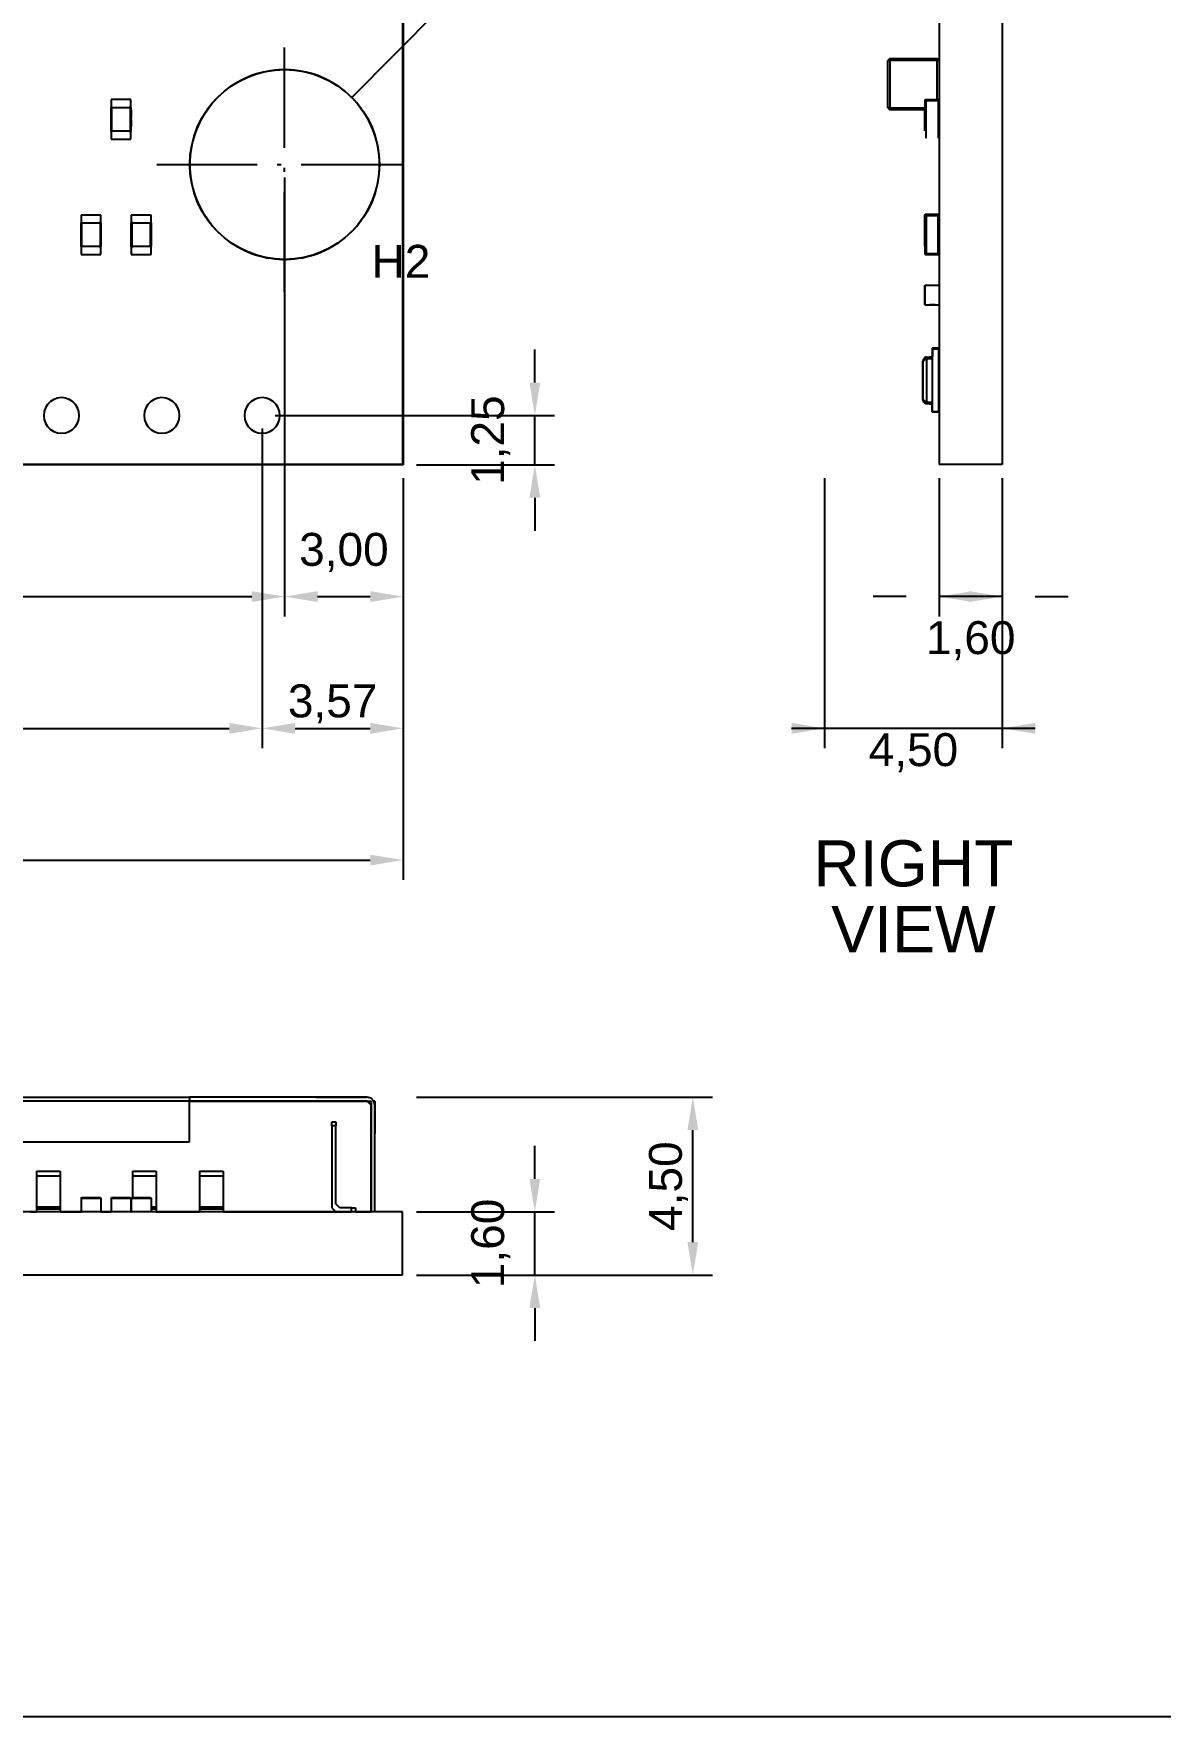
# Model space of a CAD drawing. Header units: millimetres. Extents: x 3 to 137, y 3 to 96.
# Drawn here: x 41.31 to 69.83, y 3.33 to 45.91 of the extents above; entities that cross this region are included whole.
import ezdxf
from ezdxf.enums import TextEntityAlignment as Align

# ---------------------------------------------------------------- set-up
doc = ezdxf.new("R2010")
doc.units = ezdxf.units.MM
doc.linetypes.add('DASHDOT', pattern=[3.556, 2.54, -0.508, 0, -0.508])
for name, color, linetype in [('CENTER', 3, 'DASHDOT'), ('DIM', 4, 'CONTINUOUS'), ('HOLES', 1, 'CONTINUOUS'), ('OUTLINE', 7, 'CONTINUOUS'), ('PARTS', 8, 'CONTINUOUS'), ('SHEET', 7, 'CONTINUOUS'), ('TEXT', 7, 'CONTINUOUS')]:
    doc.layers.add(name, color=color, linetype=linetype)
doc.styles.add('CJK', font='arial.ttf')
doc.dimstyles.new('PCB2', dxfattribs={"dimtxt": 0.833333, "dimasz": 0.833333, "dimexe": 0.5, "dimexo": 0.333333, "dimgap": 0.2, "dimtad": 1, "dimzin": 0, "dimtxsty": 'CJK', "dimcen": 2.5, "dimclrd": 4, "dimclre": 4, "dimclrt": 4, "dimazin": 3, "dimtfac": 1, "dimtmove": 0, "dimatfit": 3})

msp = doc.modelspace()

# ---------------------------------------------------------------- linework, layer by layer
at = {"layer": 'CENTER'}
for points in [[(47.667, 39.367), (47.667, 45.833)], [(44.433, 42.6), (50.9, 42.6)]]:
    msp.add_lwpolyline(points, dxfattribs=at)
at = {"layer": 'DIM'}
msp.add_lwpolyline([(49.364, 44.297), (52.667, 47.63)], dxfattribs=at)
at = {"layer": 'HOLES'}
msp.add_circle((47.667, 42.6), 2.4, dxfattribs=at)
at = {"layer": 'OUTLINE'}
for points in [[(50.667, 75), (50.667, 35)], [(50.667, 35), (20.667, 35)]]:
    msp.add_lwpolyline(points, dxfattribs=at)
at = {"layer": 'PARTS'}
for points in [[(50.654, 74.987), (50.654, 35.013)], [(64.234, 74.987), (64.234, 35.013)], [(65.834, 74.987), (65.834, 35.013)], [(62.984, 45.282), (62.934, 45.232)], [(62.984, 45.282), (62.934, 45.232)], [(62.934, 44.032), (62.934, 45.232)], [(62.984, 45.232), (62.934, 45.232)], [(62.984, 45.282), (64.184, 45.282)], [(62.984, 45.232), (62.984, 45.282)], [(62.984, 45.232), (62.984, 44.032)], [(64.184, 45.232), (62.984, 45.232)], [(64.234, 45.232), (64.184, 45.282)], [(64.234, 45.232), (64.184, 45.282)], [(64.184, 45.282), (64.184, 45.232)], [(64.184, 44.243), (64.184, 45.232)], [(64.234, 45.232), (64.184, 45.232)], [(50.067, 42.6), (50.065, 42.7), (50.058, 42.801), (50.048, 42.901), (50.033, 43), (50.014, 43.099), (49.991, 43.197), (49.964, 43.294), (49.933, 43.389), (49.898, 43.483), (49.859, 43.576), (49.816, 43.667), (49.77, 43.756), (49.72, 43.843), (49.666, 43.928), (49.608, 44.011), (49.548, 44.091), (49.483, 44.168), (49.416, 44.243), (49.346, 44.315), (49.273, 44.383), (49.197, 44.449), (49.118, 44.512), (49.036, 44.571), (48.953, 44.626), (48.867, 44.678), (48.779, 44.727), (48.689, 44.771), (48.597, 44.812), (48.503, 44.849), (48.408, 44.882), (48.312, 44.911), (48.215, 44.936), (48.116, 44.957), (48.017, 44.974), (47.918, 44.987), (47.817, 44.995), (47.717, 44.999), (47.616, 44.999), (47.516, 44.995), (47.416, 44.987), (47.316, 44.974), (47.217, 44.957), (47.119, 44.936), (47.021, 44.911), (46.925, 44.882), (46.83, 44.849), (46.737, 44.812), (46.645, 44.771), (46.555, 44.727), (46.467, 44.678), (46.381, 44.626), (46.297, 44.571), (46.216, 44.512), (46.137, 44.449), (46.061, 44.383), (45.988, 44.315), (45.917, 44.243), (45.85, 44.168), (45.786, 44.091), (45.725, 44.011), (45.668, 43.928), (45.614, 43.843), (45.564, 43.756), (45.517, 43.667), (45.474, 43.576), (45.435, 43.483), (45.4, 43.389), (45.369, 43.294), (45.342, 43.197), (45.319, 43.099), (45.3, 43), (45.286, 42.901), (45.275, 42.801), (45.269, 42.7), (45.267, 42.6)], [(43.777, 44.243), (43.277, 44.243)], [(43.277, 44.243), (43.277, 44.043)], [(43.277, 44.043), (43.327, 44.043)], [(43.277, 43.443), (43.277, 44.043)], [(43.287, 44.033), (43.277, 44.043)], [(43.767, 44.033), (43.287, 44.033)], [(43.287, 44.033), (43.287, 43.453)], [(43.327, 44.033), (43.327, 44.043)], [(43.727, 44.043), (43.727, 44.033)], [(43.777, 44.043), (43.727, 44.043)], [(43.767, 44.033), (43.777, 44.043)], [(43.767, 43.453), (43.767, 44.033)], [(43.777, 44.043), (43.777, 44.243)], [(43.777, 44.043), (43.777, 43.443)], [(43.778, 43.983), (43.777, 43.983)], [(43.778, 43.968), (43.777, 43.968)], [(43.778, 43.962), (43.777, 43.962)], [(43.778, 43.946), (43.777, 43.946)], [(43.778, 43.944), (43.777, 43.944)], [(43.778, 43.944), (43.777, 43.944)], [(43.778, 43.938), (43.777, 43.938)], [(43.778, 43.932), (43.777, 43.932)], [(43.778, 43.917), (43.777, 43.917)], [(43.778, 43.911), (43.777, 43.911)], [(43.778, 43.896), (43.777, 43.896)], [(43.778, 43.893), (43.777, 43.893)], [(43.778, 43.893), (43.777, 43.893)], [(43.778, 43.887), (43.777, 43.887)], [(43.778, 43.872), (43.777, 43.872)], [(43.778, 43.86), (43.777, 43.86)], [(43.778, 43.861), (43.777, 43.861)], [(43.778, 43.983), (43.778, 43.968)], [(43.778, 43.968), (43.778, 43.962)], [(43.778, 43.962), (43.778, 43.946)], [(43.778, 43.944), (43.778, 43.944)], [(43.778, 43.944), (43.778, 43.938)], [(43.778, 43.938), (43.778, 43.932)], [(43.778, 43.932), (43.778, 43.917)], [(43.778, 43.917), (43.778, 43.911)], [(43.778, 43.911), (43.778, 43.896)], [(43.778, 43.896), (43.778, 43.893)], [(43.778, 43.893), (43.778, 43.893)], [(43.778, 43.893), (43.778, 43.887)], [(43.778, 43.887), (43.778, 43.872)], [(43.778, 43.872), (43.778, 43.861)], [(43.778, 43.861), (43.778, 43.86)], [(43.778, 43.86), (43.778, 43.854)], [(62.934, 44.032), (62.984, 43.982)], [(62.934, 44.032), (62.984, 43.982)], [(62.984, 44.032), (62.934, 44.032)], [(62.984, 44.032), (63.874, 44.032)], [(62.984, 44.032), (62.984, 43.982)], [(63.874, 43.982), (62.984, 43.982)], [(63.874, 44.033), (63.894, 44.043)], [(63.874, 43.453), (63.874, 44.033)], [(63.884, 44.243), (64.234, 44.243)], [(63.884, 44.043), (63.884, 44.243)], [(63.884, 44.043), (63.909, 44.043)], [(63.884, 44.043), (63.884, 44.038)], [(63.909, 44.043), (63.894, 44.043)], [(63.894, 44.043), (63.894, 43.443)], [(63.909, 44.043), (63.909, 44.218)], [(63.909, 44.218), (64.209, 44.218)], [(63.909, 44.218), (64.209, 44.218)], [(63.909, 43.268), (63.909, 44.218)], [(63.909, 43.443), (63.909, 44.043)], [(64.209, 44.218), (64.209, 43.993)], [(64.209, 44.218), (64.209, 43.268)], [(43.277, 43.443), (43.287, 43.453)], [(43.327, 43.443), (43.277, 43.443)], [(43.277, 43.443), (43.277, 43.243)], [(43.287, 43.453), (43.767, 43.453)], [(43.327, 43.443), (43.327, 43.453)], [(43.727, 43.453), (43.727, 43.443)], [(43.727, 43.443), (43.777, 43.443)], [(43.777, 43.443), (43.767, 43.453)], [(43.778, 43.854), (43.777, 43.854)], [(43.778, 43.853), (43.777, 43.853)], [(43.778, 43.852), (43.777, 43.852)], [(43.778, 43.831), (43.777, 43.831)], [(43.778, 43.831), (43.777, 43.831)], [(43.778, 43.829), (43.777, 43.829)], [(43.778, 43.826), (43.777, 43.826)], [(43.778, 43.825), (43.777, 43.825)], [(43.778, 43.826), (43.777, 43.826)], [(43.778, 43.826), (43.777, 43.826)], [(43.778, 43.823), (43.777, 43.823)], [(43.778, 43.813), (43.777, 43.813)], [(43.778, 43.798), (43.777, 43.798)], [(43.778, 43.792), (43.777, 43.792)], [(43.778, 43.792), (43.777, 43.792)], [(43.778, 43.791), (43.777, 43.791)], [(43.778, 43.774), (43.777, 43.774)], [(43.778, 43.769), (43.777, 43.769)], [(43.778, 43.769), (43.777, 43.769)], [(43.778, 43.769), (43.777, 43.769)], [(43.778, 43.768), (43.777, 43.768)], [(43.778, 43.736), (43.777, 43.736)], [(43.778, 43.707), (43.777, 43.707)], [(43.778, 43.692), (43.777, 43.692)], [(43.778, 43.652), (43.777, 43.652)], [(43.778, 43.618), (43.777, 43.618)], [(43.778, 43.605), (43.777, 43.605)], [(43.778, 43.598), (43.777, 43.598)], [(43.778, 43.565), (43.777, 43.565)], [(43.778, 43.551), (43.777, 43.551)], [(43.778, 43.551), (43.777, 43.551)], [(43.777, 43.243), (43.777, 43.443)], [(43.778, 43.854), (43.778, 43.853)], [(43.778, 43.853), (43.778, 43.852)], [(43.778, 43.852), (43.778, 43.831)], [(43.778, 43.831), (43.778, 43.831)], [(43.778, 43.831), (43.778, 43.829)], [(43.778, 43.829), (43.778, 43.826)], [(43.778, 43.826), (43.778, 43.826)], [(43.778, 43.826), (43.778, 43.825)], [(43.778, 43.826), (43.778, 43.826)], [(43.778, 43.826), (43.778, 43.826)], [(43.778, 43.823), (43.778, 43.813)], [(43.778, 43.813), (43.778, 43.798)], [(43.778, 43.798), (43.778, 43.792)], [(43.778, 43.792), (43.778, 43.792)], [(43.778, 43.792), (43.778, 43.792)], [(43.778, 43.791), (43.778, 43.774)], [(43.778, 43.774), (43.778, 43.769)], [(43.778, 43.769), (43.778, 43.769)], [(43.778, 43.769), (43.778, 43.769)], [(43.778, 43.769), (43.778, 43.768)], [(43.778, 43.736), (43.778, 43.707)], [(43.778, 43.707), (43.778, 43.692)], [(43.778, 43.692), (43.778, 43.652)], [(43.778, 43.652), (43.778, 43.618)], [(43.778, 43.618), (43.778, 43.605)], [(43.778, 43.605), (43.778, 43.598)], [(43.778, 43.598), (43.778, 43.565)], [(43.778, 43.565), (43.778, 43.551)], [(43.778, 43.551), (43.778, 43.551)], [(43.778, 43.551), (43.778, 43.551)], [(43.277, 43.243), (43.777, 43.243)], [(45.267, 42.6), (45.269, 42.499), (45.275, 42.399), (45.286, 42.299), (45.3, 42.2), (45.319, 42.101), (45.342, 42.003), (45.369, 41.906), (45.4, 41.811), (45.435, 41.716), (45.474, 41.624), (45.517, 41.533), (45.564, 41.444), (45.614, 41.357), (45.668, 41.272), (45.725, 41.189), (45.786, 41.109), (45.85, 41.032), (45.917, 40.957), (45.988, 40.885), (46.061, 40.816), (46.137, 40.751), (46.216, 40.688), (46.297, 40.629), (46.381, 40.573), (46.467, 40.521), (46.555, 40.473), (46.645, 40.428), (46.737, 40.387), (46.83, 40.35), (46.925, 40.317), (47.021, 40.288), (47.119, 40.263), (47.217, 40.242), (47.316, 40.226), (47.416, 40.213), (47.516, 40.205), (47.616, 40.2), (47.717, 40.2), (47.817, 40.205), (47.918, 40.213), (48.017, 40.226), (48.116, 40.242), (48.215, 40.263), (48.312, 40.288), (48.408, 40.317), (48.503, 40.35), (48.597, 40.387), (48.689, 40.428), (48.779, 40.473), (48.867, 40.521), (48.953, 40.573), (49.036, 40.629), (49.118, 40.688), (49.197, 40.751), (49.273, 40.816), (49.346, 40.885), (49.416, 40.957), (49.483, 41.032), (49.548, 41.109), (49.608, 41.189), (49.666, 41.272), (49.72, 41.357), (49.77, 41.444), (49.816, 41.533), (49.859, 41.624), (49.898, 41.716), (49.933, 41.811), (49.964, 41.906), (49.991, 42.003), (50.014, 42.101), (50.033, 42.2), (50.048, 42.299), (50.058, 42.399), (50.065, 42.499), (50.067, 42.6)], [(43.015, 41.322), (42.515, 41.322)], [(42.515, 41.322), (42.515, 41.122)], [(43.015, 41.122), (43.015, 41.322)], [(43.785, 41.322), (43.785, 41.122)], [(44.285, 41.322), (43.785, 41.322)], [(44.285, 41.122), (44.285, 41.322)], [(63.884, 41.321), (63.874, 41.316)], [(63.874, 41.134), (63.874, 41.316)], [(63.884, 41.344), (64.234, 41.344)], [(63.884, 41.322), (63.884, 41.344)], [(63.884, 41.122), (63.884, 41.322)], [(63.884, 41.322), (64.234, 41.322)], [(42.515, 41.122), (42.565, 41.122)], [(42.515, 40.522), (42.515, 41.122)], [(42.525, 41.112), (42.515, 41.122)], [(43.005, 41.112), (42.525, 41.112)], [(42.525, 41.112), (42.525, 40.532)], [(42.565, 41.112), (42.565, 41.122)], [(42.965, 41.122), (42.965, 41.112)], [(43.015, 41.122), (42.965, 41.122)], [(43.005, 41.112), (43.015, 41.122)], [(43.005, 40.532), (43.005, 41.112)], [(43.015, 41.122), (43.015, 40.522)], [(43.016, 41.062), (43.015, 41.062)], [(43.016, 41.046), (43.015, 41.046)], [(43.016, 41.041), (43.015, 41.041)], [(43.016, 41.025), (43.015, 41.025)], [(43.016, 41.023), (43.015, 41.023)], [(43.016, 41.023), (43.015, 41.023)], [(43.016, 41.017), (43.015, 41.017)], [(43.016, 41.011), (43.015, 41.011)], [(43.016, 40.996), (43.015, 40.996)], [(43.016, 40.99), (43.015, 40.99)], [(43.016, 40.975), (43.015, 40.975)], [(43.016, 40.972), (43.015, 40.972)], [(43.016, 40.972), (43.015, 40.972)], [(43.016, 40.966), (43.015, 40.966)], [(43.016, 40.951), (43.015, 40.951)], [(43.016, 40.939), (43.015, 40.939)], [(43.016, 40.939), (43.015, 40.939)], [(43.016, 40.933), (43.015, 40.933)], [(43.016, 40.932), (43.015, 40.932)], [(43.016, 40.931), (43.015, 40.931)], [(43.016, 40.91), (43.015, 40.91)], [(43.016, 40.91), (43.015, 40.91)], [(43.016, 40.908), (43.015, 40.908)], [(43.016, 40.905), (43.015, 40.905)], [(43.016, 40.905), (43.015, 40.905)], [(43.016, 40.905), (43.015, 40.905)], [(43.016, 40.904), (43.015, 40.904)], [(43.016, 40.902), (43.015, 40.902)], [(43.016, 40.892), (43.015, 40.892)], [(43.016, 40.877), (43.015, 40.877)], [(43.016, 41.062), (43.016, 41.046)], [(43.016, 41.046), (43.016, 41.041)], [(43.016, 41.041), (43.016, 41.025)], [(43.016, 41.023), (43.016, 41.023)], [(43.016, 41.023), (43.016, 41.017)], [(43.016, 41.017), (43.016, 41.011)], [(43.016, 41.011), (43.016, 40.996)], [(43.016, 40.996), (43.016, 40.99)], [(43.016, 40.99), (43.016, 40.975)], [(43.016, 40.975), (43.016, 40.972)], [(43.016, 40.972), (43.016, 40.972)], [(43.016, 40.972), (43.016, 40.966)], [(43.016, 40.966), (43.016, 40.951)], [(43.016, 40.951), (43.016, 40.939)], [(43.016, 40.939), (43.016, 40.939)], [(43.016, 40.939), (43.016, 40.933)], [(43.016, 40.933), (43.016, 40.932)], [(43.016, 40.932), (43.016, 40.931)], [(43.016, 40.931), (43.016, 40.91)], [(43.016, 40.91), (43.016, 40.91)], [(43.016, 40.91), (43.016, 40.908)], [(43.016, 40.908), (43.016, 40.905)], [(43.016, 40.905), (43.016, 40.905)], [(43.016, 40.905), (43.016, 40.904)], [(43.016, 40.905), (43.016, 40.905)], [(43.016, 40.905), (43.016, 40.905)], [(43.016, 40.902), (43.016, 40.892)], [(43.016, 40.892), (43.016, 40.877)], [(43.016, 40.877), (43.016, 40.871)], [(43.784, 41), (43.784, 41.014)], [(43.784, 41.014), (43.784, 41.014)], [(43.784, 41.014), (43.784, 41.014)], [(43.784, 41.014), (43.785, 41.014)], [(43.784, 41.014), (43.785, 41.014)], [(43.784, 40.967), (43.784, 41)], [(43.784, 41), (43.785, 41)], [(43.784, 40.96), (43.784, 40.967)], [(43.784, 40.967), (43.785, 40.967)], [(43.784, 40.947), (43.784, 40.96)], [(43.784, 40.96), (43.785, 40.96)], [(43.784, 40.912), (43.784, 40.947)], [(43.784, 40.947), (43.785, 40.947)], [(43.784, 40.873), (43.784, 40.912)], [(43.784, 40.912), (43.785, 40.912)], [(43.835, 41.122), (43.785, 41.122)], [(43.785, 40.522), (43.785, 41.122)], [(43.785, 41.122), (43.795, 41.112)], [(44.275, 41.112), (43.795, 41.112)], [(43.795, 41.112), (43.795, 40.532)], [(43.835, 41.112), (43.835, 41.122)], [(44.235, 41.122), (44.235, 41.112)], [(44.235, 41.122), (44.285, 41.122)], [(44.285, 41.122), (44.275, 41.112)], [(44.275, 40.532), (44.275, 41.112)], [(44.285, 41.122), (44.285, 40.522)], [(63.874, 41.134), (63.884, 41.139)], [(63.874, 41.112), (63.874, 41.134)], [(63.894, 41.122), (63.874, 41.112)], [(63.874, 40.532), (63.874, 41.112)], [(63.884, 41.122), (63.884, 41.117)], [(63.909, 41.122), (63.884, 41.122)], [(63.909, 41.122), (63.894, 41.122)], [(63.894, 41.122), (63.894, 40.522)], [(63.909, 41.297), (63.909, 41.122)], [(64.209, 41.297), (63.909, 41.297)], [(64.209, 41.297), (63.909, 41.297)], [(63.909, 41.297), (63.909, 40.347)], [(63.909, 40.522), (63.909, 41.122)], [(64.209, 41.072), (64.209, 41.297)], [(64.209, 40.347), (64.209, 41.297)], [(64.234, 41.072), (64.209, 41.072)], [(42.515, 40.522), (42.525, 40.532)], [(42.565, 40.522), (42.515, 40.522)], [(42.515, 40.522), (42.515, 40.322)], [(42.525, 40.532), (43.005, 40.532)], [(42.565, 40.522), (42.565, 40.532)], [(42.965, 40.532), (42.965, 40.522)], [(42.965, 40.522), (43.015, 40.522)], [(43.015, 40.522), (43.005, 40.532)], [(43.016, 40.871), (43.015, 40.871)], [(43.016, 40.871), (43.015, 40.871)], [(43.016, 40.869), (43.015, 40.869)], [(43.016, 40.853), (43.015, 40.853)], [(43.016, 40.848), (43.015, 40.848)], [(43.016, 40.848), (43.015, 40.848)], [(43.016, 40.848), (43.015, 40.848)], [(43.016, 40.847), (43.015, 40.847)], [(43.016, 40.814), (43.015, 40.814)], [(43.016, 40.786), (43.015, 40.786)], [(43.016, 40.771), (43.015, 40.771)], [(43.016, 40.731), (43.015, 40.731)], [(43.016, 40.697), (43.015, 40.697)], [(43.016, 40.684), (43.015, 40.684)], [(43.016, 40.677), (43.015, 40.677)], [(43.016, 40.644), (43.015, 40.644)], [(43.016, 40.63), (43.015, 40.63)], [(43.016, 40.63), (43.015, 40.63)], [(43.015, 40.322), (43.015, 40.522)], [(43.016, 40.871), (43.016, 40.871)], [(43.016, 40.871), (43.016, 40.871)], [(43.016, 40.869), (43.016, 40.853)], [(43.016, 40.853), (43.016, 40.848)], [(43.016, 40.848), (43.016, 40.848)], [(43.016, 40.848), (43.016, 40.848)], [(43.016, 40.848), (43.016, 40.847)], [(43.016, 40.814), (43.016, 40.786)], [(43.016, 40.786), (43.016, 40.771)], [(43.016, 40.771), (43.016, 40.731)], [(43.016, 40.731), (43.016, 40.697)], [(43.016, 40.697), (43.016, 40.684)], [(43.016, 40.684), (43.016, 40.677)], [(43.016, 40.677), (43.016, 40.644)], [(43.016, 40.644), (43.016, 40.63)], [(43.016, 40.63), (43.016, 40.63)], [(43.016, 40.63), (43.016, 40.63)], [(43.784, 40.858), (43.784, 40.873)], [(43.784, 40.873), (43.785, 40.873)], [(43.784, 40.829), (43.784, 40.858)], [(43.784, 40.858), (43.785, 40.858)], [(43.784, 40.829), (43.785, 40.829)], [(43.784, 40.796), (43.785, 40.796)], [(43.784, 40.79), (43.784, 40.796)], [(43.784, 40.796), (43.785, 40.796)], [(43.784, 40.796), (43.784, 40.796)], [(43.784, 40.796), (43.785, 40.796)], [(43.784, 40.796), (43.784, 40.796)], [(43.784, 40.796), (43.785, 40.796)], [(43.784, 40.796), (43.784, 40.796)], [(43.784, 40.774), (43.784, 40.79)], [(43.784, 40.79), (43.785, 40.79)], [(43.784, 40.774), (43.785, 40.774)], [(43.784, 40.767), (43.784, 40.773)], [(43.784, 40.773), (43.784, 40.773)], [(43.784, 40.773), (43.784, 40.773)], [(43.784, 40.773), (43.785, 40.773)], [(43.784, 40.773), (43.785, 40.773)], [(43.784, 40.752), (43.784, 40.767)], [(43.784, 40.767), (43.785, 40.767)], [(43.784, 40.742), (43.784, 40.752)], [(43.784, 40.752), (43.785, 40.752)], [(43.784, 40.742), (43.785, 40.742)], [(43.784, 40.739), (43.784, 40.739)], [(43.784, 40.739), (43.785, 40.739)], [(43.784, 40.739), (43.785, 40.739)], [(43.784, 40.739), (43.784, 40.739)], [(43.784, 40.736), (43.784, 40.739)], [(43.784, 40.739), (43.784, 40.739)], [(43.784, 40.739), (43.784, 40.739)], [(43.784, 40.739), (43.785, 40.739)], [(43.784, 40.739), (43.785, 40.739)], [(43.784, 40.734), (43.784, 40.736)], [(43.784, 40.736), (43.785, 40.736)], [(43.784, 40.734), (43.785, 40.734)], [(43.784, 40.713), (43.784, 40.734)], [(43.784, 40.734), (43.785, 40.734)], [(43.784, 40.734), (43.784, 40.734)], [(43.784, 40.712), (43.784, 40.713)], [(43.784, 40.713), (43.785, 40.713)], [(43.784, 40.712), (43.785, 40.712)], [(43.784, 40.711), (43.784, 40.712)], [(43.784, 40.711), (43.785, 40.711)], [(43.784, 40.705), (43.784, 40.711)], [(43.784, 40.704), (43.784, 40.705)], [(43.784, 40.705), (43.785, 40.705)], [(43.784, 40.693), (43.784, 40.704)], [(43.784, 40.704), (43.785, 40.704)], [(43.784, 40.677), (43.784, 40.693)], [(43.784, 40.693), (43.785, 40.693)], [(43.784, 40.671), (43.784, 40.677)], [(43.784, 40.677), (43.785, 40.677)], [(43.784, 40.671), (43.784, 40.671)], [(43.784, 40.669), (43.784, 40.671)], [(43.784, 40.671), (43.785, 40.671)], [(43.784, 40.671), (43.785, 40.671)], [(43.784, 40.653), (43.784, 40.669)], [(43.784, 40.669), (43.785, 40.669)], [(43.784, 40.648), (43.784, 40.653)], [(43.784, 40.653), (43.785, 40.653)], [(43.784, 40.633), (43.784, 40.648)], [(43.784, 40.648), (43.785, 40.648)], [(43.784, 40.633), (43.785, 40.633)], [(43.784, 40.627), (43.784, 40.633)], [(43.784, 40.621), (43.784, 40.627)], [(43.784, 40.627), (43.785, 40.627)], [(43.784, 40.621), (43.784, 40.621)], [(43.784, 40.621), (43.785, 40.621)], [(43.784, 40.621), (43.785, 40.621)], [(43.784, 40.603), (43.784, 40.619)], [(43.784, 40.619), (43.785, 40.619)], [(43.784, 40.597), (43.784, 40.603)], [(43.784, 40.603), (43.785, 40.603)], [(43.784, 40.582), (43.784, 40.597)], [(43.784, 40.597), (43.785, 40.597)], [(43.784, 40.582), (43.785, 40.582)], [(43.795, 40.532), (43.785, 40.522)], [(43.785, 40.522), (43.785, 40.322)], [(43.785, 40.522), (43.835, 40.522)], [(43.795, 40.532), (44.275, 40.532)], [(43.835, 40.522), (43.835, 40.532)], [(44.235, 40.532), (44.235, 40.522)], [(44.285, 40.522), (44.235, 40.522)], [(44.275, 40.532), (44.285, 40.522)], [(44.285, 40.322), (44.285, 40.522)], [(63.874, 40.532), (63.894, 40.522)], [(63.884, 40.527), (63.884, 40.522)], [(63.884, 40.322), (63.884, 40.522)], [(63.884, 40.522), (63.909, 40.522)], [(63.909, 40.522), (63.894, 40.522)], [(63.909, 40.522), (63.909, 40.347)], [(64.209, 40.826), (64.234, 40.826)], [(64.234, 40.594), (64.209, 40.594)], [(64.209, 40.572), (64.234, 40.572)], [(64.209, 40.347), (64.209, 40.572)], [(42.515, 40.322), (43.015, 40.322)], [(43.785, 40.322), (44.285, 40.322)], [(63.884, 40.322), (64.234, 40.322)], [(63.909, 40.347), (64.209, 40.347)], [(63.909, 40.347), (64.209, 40.347)], [(63.874, 39.538), (63.884, 39.543)], [(63.874, 39.058), (63.874, 39.538)], [(63.884, 39.048), (63.884, 39.548)], [(63.884, 39.548), (64.234, 39.548)], [(63.874, 39.058), (63.884, 39.053)], [(63.884, 39.048), (64.234, 39.048)], [(64.001, 39.047), (64.001, 39.048)], [(64.001, 39.047), (64.001, 39.048)], [(64.012, 39.047), (64.001, 39.047)], [(64.001, 39.047), (64.001, 39.047)], [(64.001, 39.047), (64.001, 39.047)], [(64.012, 39.047), (64.012, 39.048)], [(64.012, 39.047), (64.012, 39.048)], [(64.013, 39.047), (64.012, 39.047)], [(64.012, 39.047), (64.012, 39.047)], [(64.012, 39.047), (64.012, 39.047)], [(64.013, 39.047), (64.013, 39.048)], [(64.013, 39.047), (64.013, 39.048)], [(64.013, 39.047), (64.013, 39.048)], [(64.013, 39.047), (64.013, 39.048)], [(64.013, 39.047), (64.013, 39.047)], [(64.013, 39.047), (64.013, 39.047)], [(64.014, 39.047), (64.013, 39.047)], [(64.013, 39.047), (64.013, 39.047)], [(64.014, 39.047), (64.014, 39.048)], [(64.014, 39.047), (64.014, 39.048)], [(64.055, 39.047), (64.014, 39.047)], [(64.014, 39.047), (64.014, 39.047)], [(64.055, 39.047), (64.055, 39.048)], [(64.077, 39.047), (64.055, 39.047)], [(64.077, 39.047), (64.077, 39.048)], [(64.077, 39.047), (64.077, 39.048)], [(64.078, 39.047), (64.077, 39.047)], [(64.077, 39.047), (64.077, 39.047)], [(64.078, 39.047), (64.078, 39.048)], [(64.078, 39.047), (64.078, 39.048)], [(64.078, 39.047), (64.078, 39.048)], [(64.078, 39.047), (64.078, 39.048)], [(64.078, 39.047), (64.078, 39.047)], [(64.078, 39.047), (64.078, 39.047)], [(64.079, 39.047), (64.078, 39.047)], [(64.078, 39.047), (64.078, 39.047)], [(64.079, 39.047), (64.079, 39.048)], [(64.079, 39.047), (64.079, 39.048)], [(64.119, 39.047), (64.079, 39.047)], [(64.079, 39.047), (64.079, 39.047)], [(64.119, 39.047), (64.119, 39.048)], [(64.123, 39.047), (64.119, 39.047)], [(64.123, 39.047), (64.123, 39.048)], [(64.132, 39.047), (64.123, 39.047)], [(64.132, 39.047), (64.132, 39.048)], [(64.132, 39.047), (64.132, 39.048)], [(64.132, 39.047), (64.132, 39.047)], [(64.136, 39.047), (64.132, 39.047)], [(64.136, 39.047), (64.136, 39.048)], [(64.136, 39.047), (64.136, 39.048)], [(64.136, 39.047), (64.136, 39.047)], [(64.054, 37.949), (64.054, 37.739)], [(64.234, 37.949), (64.054, 37.949)], [(64.064, 37.939), (64.064, 37.739)], [(64.224, 37.939), (64.064, 37.939)], [(64.064, 36.339), (64.064, 37.939)], [(64.064, 37.939), (64.224, 37.939)], [(64.224, 37.839), (64.224, 37.939)], [(64.224, 36.339), (64.224, 37.939)], [(63.85, 37.693), (63.824, 37.626)], [(63.85, 37.693), (63.824, 37.626)], [(63.916, 37.689), (63.824, 37.626)], [(63.83, 37.66), (63.824, 37.626)], [(63.824, 37.631), (63.824, 37.631)], [(63.824, 37.627), (63.824, 37.626)], [(63.824, 36.652), (63.824, 37.626)], [(63.824, 37.626), (63.824, 36.652)], [(63.827, 37.648), (63.825, 37.641)], [(63.825, 37.639), (63.825, 37.639)], [(63.848, 37.691), (63.83, 37.661)], [(63.83, 37.661), (63.83, 37.66)], [(63.83, 37.66), (63.83, 37.659)], [(63.835, 37.67), (63.832, 37.665)], [(63.839, 37.678), (63.838, 37.677)], [(63.847, 37.69), (63.845, 37.687)], [(63.848, 37.669), (63.916, 37.689)], [(63.857, 37.7), (63.85, 37.693)], [(63.85, 37.693), (63.85, 37.693)], [(63.864, 37.706), (63.857, 37.7)], [(63.864, 37.706), (63.857, 37.7)], [(63.898, 37.723), (63.864, 37.706)], [(63.879, 37.715), (63.879, 37.715)], [(63.899, 37.723), (63.881, 37.716)], [(63.916, 37.726), (63.898, 37.723)], [(63.916, 37.726), (63.898, 37.723)], [(63.916, 37.726), (63.899, 37.723)], [(63.916, 37.726), (63.911, 37.725)], [(63.916, 37.726), (64.064, 37.739)], [(63.916, 37.726), (64.064, 37.739)], [(63.916, 37.726), (63.916, 37.689)], [(63.916, 37.689), (64.064, 37.689)], [(63.916, 37.689), (63.916, 36.589)], [(64.064, 37.739), (64.054, 37.739)], [(64.064, 36.589), (64.064, 37.689)], [(64.234, 37.839), (64.224, 37.839)], [(64.234, 37.639), (64.224, 37.639)], [(42.467, 36.25), (42.455, 36.35), (42.422, 36.445), (42.369, 36.53), (42.297, 36.602), (42.212, 36.655), (42.117, 36.689), (42.017, 36.7), (41.917, 36.689), (41.821, 36.655), (41.736, 36.602), (41.665, 36.53), (41.611, 36.445), (41.578, 36.35), (41.567, 36.25)], [(45.007, 36.25), (44.995, 36.35), (44.962, 36.445), (44.909, 36.53), (44.837, 36.602), (44.752, 36.655), (44.657, 36.689), (44.557, 36.7), (44.457, 36.689), (44.361, 36.655), (44.276, 36.602), (44.205, 36.53), (44.151, 36.445), (44.118, 36.35), (44.107, 36.25)], [(47.547, 36.25), (47.535, 36.35), (47.502, 36.445), (47.449, 36.53), (47.377, 36.602), (47.292, 36.655), (47.197, 36.689), (47.097, 36.7), (46.997, 36.689), (46.901, 36.655), (46.816, 36.602), (46.745, 36.53), (46.691, 36.445), (46.658, 36.35), (46.647, 36.25)], [(63.824, 36.651), (63.848, 36.587)], [(63.824, 36.652), (63.85, 36.585)], [(63.916, 36.589), (63.824, 36.652)], [(63.83, 36.618), (63.824, 36.652)], [(63.85, 36.585), (63.824, 36.651)], [(63.831, 36.616), (63.831, 36.617)], [(64.234, 36.639), (64.224, 36.639)], [(41.567, 36.25), (41.578, 36.15), (41.611, 36.055), (41.665, 35.969), (41.736, 35.898), (41.821, 35.844), (41.917, 35.811), (42.017, 35.8), (42.117, 35.811), (42.212, 35.844), (42.297, 35.898), (42.369, 35.969), (42.422, 36.055), (42.455, 36.15), (42.467, 36.25)], [(44.107, 36.25), (44.118, 36.15), (44.151, 36.055), (44.205, 35.969), (44.276, 35.898), (44.361, 35.844), (44.457, 35.811), (44.557, 35.8), (44.657, 35.811), (44.752, 35.844), (44.837, 35.898), (44.909, 35.969), (44.962, 36.055), (44.995, 36.15), (45.007, 36.25)], [(46.647, 36.25), (46.658, 36.15), (46.691, 36.055), (46.745, 35.969), (46.816, 35.898), (46.901, 35.844), (46.997, 35.811), (47.097, 35.8), (47.197, 35.811), (47.292, 35.844), (47.377, 35.898), (47.449, 35.969), (47.502, 36.055), (47.535, 36.15), (47.547, 36.25)], [(63.832, 36.613), (63.832, 36.614)], [(63.839, 36.6), (63.838, 36.601)], [(63.839, 36.6), (63.839, 36.6)], [(63.842, 36.595), (63.842, 36.595)], [(63.843, 36.593), (63.843, 36.593)], [(63.845, 36.59), (63.845, 36.591)], [(63.846, 36.59), (63.845, 36.59)], [(63.846, 36.589), (63.846, 36.59)], [(63.847, 36.589), (63.846, 36.589)], [(63.846, 36.589), (63.846, 36.589)], [(63.846, 36.589), (63.846, 36.589)], [(63.847, 36.588), (63.847, 36.588)], [(63.847, 36.588), (63.847, 36.588)], [(63.847, 36.588), (63.847, 36.588)], [(63.847, 36.588), (63.847, 36.588)], [(63.847, 36.588), (63.847, 36.588)], [(63.848, 36.587), (63.848, 36.587)], [(63.848, 36.587), (63.848, 36.587)], [(63.848, 36.587), (63.848, 36.587)], [(63.848, 36.587), (63.848, 36.587)], [(63.849, 36.585), (63.848, 36.586)], [(63.85, 36.585), (63.857, 36.578)], [(63.85, 36.585), (63.85, 36.585)], [(63.857, 36.578), (63.864, 36.572)], [(63.864, 36.572), (63.857, 36.578)], [(63.864, 36.572), (63.898, 36.555)], [(63.879, 36.563), (63.879, 36.563)], [(63.898, 36.555), (63.916, 36.552)], [(63.916, 36.552), (63.898, 36.555)], [(63.901, 36.554), (63.916, 36.552)], [(63.904, 36.554), (63.902, 36.554)], [(63.916, 36.589), (63.916, 36.552)], [(63.916, 36.589), (64.064, 36.589)], [(63.916, 36.552), (64.064, 36.539)], [(64.054, 36.329), (64.054, 36.539)], [(64.064, 36.539), (64.054, 36.539)], [(64.234, 36.329), (64.054, 36.329)], [(64.064, 36.339), (64.064, 36.539)], [(64.224, 36.339), (64.064, 36.339)], [(64.064, 36.339), (64.224, 36.339)], [(64.234, 36.439), (64.224, 36.439)], [(64.224, 36.439), (64.224, 36.339)], [(50.654, 35.013), (20.679, 35.013)], [(65.834, 35.013), (64.234, 35.013)], [(25.408, 18.999), (45.262, 18.999)], [(45.262, 18.899), (25.408, 18.899)], [(49.753, 18.999), (45.262, 18.999)], [(45.262, 18.999), (45.262, 18.899)], [(45.262, 18.899), (49.853, 18.899)], [(49.753, 18.899), (45.262, 18.899)], [(45.262, 17.87), (45.262, 18.899)], [(48.453, 18.999), (49.753, 18.999)], [(49.753, 18.999), (49.453, 18.999)], [(49.953, 18.799), (49.926, 18.899), (49.853, 18.972), (49.753, 18.999)], [(49.853, 18.799), (49.753, 18.899)], [(49.853, 18.899), (49.853, 16.099)], [(49.853, 16.099), (49.853, 18.799)], [(49.953, 18.899), (49.926, 18.899)], [(49.953, 18.899), (49.953, 18.08)], [(49.953, 16.109), (49.953, 18.799)], [(49.953, 18.08), (49.953, 18.799)], [(48.863, 18.373), (48.963, 18.373)], [(48.863, 18.273), (48.863, 18.373)], [(48.963, 18.373), (48.963, 18.273)], [(48.863, 18.273), (48.863, 16.199)], [(48.963, 18.273), (48.863, 18.273)], [(48.963, 16.299), (48.963, 18.273)], [(25.408, 17.87), (45.262, 17.87)], [(41.388, 17.13), (41.988, 17.13)], [(41.388, 17.13), (41.388, 17.009)], [(41.988, 17.13), (41.988, 17.009)], [(43.813, 17.13), (44.413, 17.13)], [(43.813, 17.13), (43.813, 17.009)], [(44.413, 17.13), (44.413, 17.009)], [(45.513, 17.13), (46.113, 17.13)], [(45.513, 17.13), (45.513, 17.009)], [(46.113, 17.13), (46.113, 17.009)], [(41.388, 17.009), (41.388, 16.226)], [(41.388, 17.009), (41.988, 17.009)], [(41.988, 17.009), (41.988, 16.226)], [(43.813, 17.009), (43.813, 16.459)], [(43.813, 17.009), (44.413, 17.009)], [(44.413, 17.009), (44.413, 16.226)], [(45.513, 17.009), (45.513, 16.226)], [(45.513, 17.009), (46.113, 17.009)], [(46.113, 17.009), (46.113, 16.226)], [(41.388, 16.226), (41.388, 16.179)], [(41.388, 16.226), (41.988, 16.226)], [(41.988, 16.226), (41.988, 16.179)], [(42.515, 16.449), (43.015, 16.449)], [(42.515, 16.449), (42.515, 16.099)], [(42.52, 16.449), (42.525, 16.459)], [(42.525, 16.459), (43.005, 16.459)], [(43.01, 16.449), (43.005, 16.459)], [(43.015, 16.449), (43.015, 16.099)], [(43.016, 16.332), (43.015, 16.332)], [(43.016, 16.332), (43.015, 16.332)], [(43.016, 16.321), (43.015, 16.321)], [(43.016, 16.309), (43.015, 16.309)], [(43.016, 16.309), (43.015, 16.309)], [(43.016, 16.296), (43.015, 16.296)], [(43.016, 16.263), (43.015, 16.263)], [(43.016, 16.231), (43.015, 16.231)], [(43.016, 16.217), (43.015, 16.217)], [(43.016, 16.197), (43.015, 16.197)], [(43.016, 16.197), (43.015, 16.197)], [(43.016, 16.332), (43.016, 16.332)], [(43.016, 16.332), (43.016, 16.321)], [(43.016, 16.321), (43.016, 16.309)], [(43.016, 16.309), (43.016, 16.309)], [(43.016, 16.309), (43.016, 16.296)], [(43.016, 16.296), (43.016, 16.263)], [(43.016, 16.263), (43.016, 16.231)], [(43.016, 16.231), (43.016, 16.217)], [(43.016, 16.217), (43.016, 16.197)], [(43.016, 16.197), (43.016, 16.197)], [(43.016, 16.197), (43.016, 16.197)], [(43.277, 16.449), (43.777, 16.449)], [(43.277, 16.449), (43.277, 16.099)], [(43.282, 16.449), (43.287, 16.459)], [(43.287, 16.459), (43.767, 16.459)], [(43.772, 16.449), (43.767, 16.459)], [(43.777, 16.449), (43.777, 16.099)], [(43.778, 16.332), (43.777, 16.332)], [(43.778, 16.332), (43.777, 16.332)], [(43.778, 16.321), (43.777, 16.321)], [(43.778, 16.309), (43.777, 16.309)], [(43.778, 16.309), (43.777, 16.309)], [(43.778, 16.296), (43.777, 16.296)], [(43.778, 16.263), (43.777, 16.263)], [(43.778, 16.231), (43.777, 16.231)], [(43.778, 16.217), (43.777, 16.217)], [(43.778, 16.197), (43.777, 16.197)], [(43.778, 16.197), (43.777, 16.197)], [(43.778, 16.332), (43.778, 16.332)], [(43.778, 16.332), (43.778, 16.321)], [(43.778, 16.321), (43.778, 16.309)], [(43.778, 16.309), (43.778, 16.309)], [(43.778, 16.309), (43.778, 16.296)], [(43.778, 16.296), (43.778, 16.263)], [(43.778, 16.263), (43.778, 16.231)], [(43.778, 16.231), (43.778, 16.217)], [(43.778, 16.217), (43.778, 16.197)], [(43.778, 16.197), (43.778, 16.197)], [(43.778, 16.197), (43.778, 16.197)], [(43.784, 16.321), (43.784, 16.332)], [(43.784, 16.332), (43.784, 16.332)], [(43.784, 16.332), (43.784, 16.332)], [(43.784, 16.332), (43.785, 16.332)], [(43.784, 16.332), (43.785, 16.332)], [(43.784, 16.32), (43.784, 16.321)], [(43.784, 16.321), (43.784, 16.321)], [(43.784, 16.321), (43.784, 16.321)], [(43.784, 16.321), (43.785, 16.321)], [(43.784, 16.321), (43.785, 16.321)], [(43.784, 16.32), (43.785, 16.32)], [(43.784, 16.32), (43.784, 16.32)], [(43.784, 16.32), (43.785, 16.32)], [(43.784, 16.32), (43.784, 16.32)], [(43.784, 16.32), (43.784, 16.32)], [(43.784, 16.32), (43.784, 16.32)], [(43.784, 16.32), (43.785, 16.32)], [(43.784, 16.279), (43.784, 16.32)], [(43.784, 16.32), (43.784, 16.32)], [(43.784, 16.32), (43.785, 16.32)], [(43.784, 16.32), (43.785, 16.32)], [(43.784, 16.32), (43.785, 16.32)], [(43.784, 16.279), (43.785, 16.279)], [(43.784, 16.256), (43.784, 16.279)], [(43.784, 16.256), (43.785, 16.256)], [(43.784, 16.255), (43.784, 16.256)], [(43.784, 16.256), (43.785, 16.256)], [(43.784, 16.256), (43.784, 16.256)], [(43.784, 16.255), (43.785, 16.255)], [(43.784, 16.255), (43.784, 16.255)], [(43.784, 16.255), (43.785, 16.255)], [(43.784, 16.255), (43.784, 16.255)], [(43.784, 16.255), (43.784, 16.255)], [(43.784, 16.255), (43.784, 16.255)], [(43.784, 16.255), (43.785, 16.255)], [(43.784, 16.214), (43.784, 16.255)], [(43.784, 16.255), (43.784, 16.255)], [(43.784, 16.255), (43.785, 16.255)], [(43.784, 16.255), (43.785, 16.255)], [(43.784, 16.255), (43.785, 16.255)], [(43.784, 16.21), (43.784, 16.214)], [(43.784, 16.214), (43.785, 16.214)], [(43.784, 16.201), (43.784, 16.21)], [(43.784, 16.21), (43.785, 16.21)], [(43.784, 16.201), (43.784, 16.201)], [(43.784, 16.197), (43.784, 16.201)], [(43.784, 16.201), (43.785, 16.201)], [(43.784, 16.201), (43.785, 16.201)], [(43.784, 16.197), (43.784, 16.197)], [(43.784, 16.197), (43.785, 16.197)], [(43.784, 16.197), (43.785, 16.197)], [(43.785, 16.449), (43.785, 16.099)], [(43.785, 16.449), (44.285, 16.449)], [(43.795, 16.459), (43.79, 16.449)], [(43.795, 16.459), (44.275, 16.459)], [(44.275, 16.459), (44.28, 16.449)], [(44.285, 16.449), (44.285, 16.099)], [(44.285, 16.226), (44.413, 16.226)], [(44.413, 16.226), (44.413, 16.179)], [(45.513, 16.226), (45.513, 16.179)], [(45.513, 16.226), (46.113, 16.226)], [(46.113, 16.226), (46.113, 16.179)], [(48.863, 16.199), (48.963, 16.099)], [(49.063, 16.199), (48.963, 16.299)], [(49.363, 16.199), (49.063, 16.199)], [(49.363, 16.199), (49.463, 16.199)], [(49.363, 16.099), (49.363, 16.199)], [(49.463, 16.199), (49.463, 16.099)], [(50.654, 16.099), (20.679, 16.099)], [(41.237, 16.099), (41.388, 16.099)], [(41.388, 16.179), (41.388, 16.099)], [(41.388, 16.179), (41.988, 16.179)], [(41.988, 16.179), (41.988, 16.099)], [(41.988, 16.099), (42.515, 16.099)], [(43.015, 16.099), (43.277, 16.099)], [(43.777, 16.099), (43.785, 16.099)], [(44.285, 16.179), (44.413, 16.179)], [(44.413, 16.179), (44.413, 16.099)], [(44.413, 16.099), (45.513, 16.099)], [(45.513, 16.179), (45.513, 16.099)], [(45.513, 16.179), (46.113, 16.179)], [(46.113, 16.179), (46.113, 16.099)], [(46.113, 16.099), (49.363, 16.099)], [(48.963, 16.099), (49.363, 16.099)], [(49.463, 16.099), (49.363, 16.099)], [(49.463, 16.099), (49.853, 16.099)], [(49.953, 16.099), (49.953, 16.109)], [(50.654, 14.499), (50.654, 16.099)], [(50.654, 14.499), (20.679, 14.499)]]:
    msp.add_lwpolyline(points, dxfattribs=at)
at = {"layer": 'SHEET'}
msp.add_lwpolyline([(3.333, 3.333), (136.667, 3.333), (136.667, 95.667), (3.333, 95.667), (3.333, 3.333)], dxfattribs=at)

# ---------------------------------------------------------------- texts
at = {"layer": 'TEXT', "style": 'CJK'}
msp.add_text('H2', height=0.8333, dxfattribs=at).set_placement((49.867, 39.733))
for s, p in [('RIGHT', (63.584, 24.333)), ('VIEW', (63.584, 22.667))]:
    msp.add_text(s, height=1.1667, dxfattribs=at).set_placement(p, align=Align.CENTER)

# ---------------------------------------------------------------- dimensions: what is measured, and where the dimension line sits
at = {"layer": 'DIM'}
for base, p1, p2 in [((23.667, 31.667), (23.667, 42.6), (47.667, 42.6)), ((47.667, 31.667), (47.667, 42.6), (50.667, 35)), ((47.097, 28.333), (47.097, 36.25), (50.667, 35)), ((20.667, 25), (20.667, 35), (50.667, 35)), ((65.834, 28.333), (65.834, 35), (61.333, 35)), ((65.834, 31.667), (65.834, 35), (64.234, 35))]:
    msp.add_linear_dim(base=base, p1=p1, p2=p2, dimstyle='PCB2', dxfattribs=at).render()
for base, p1, p2 in [((54, 35), (50.667, 35), (47.097, 36.25)), ((58, 14.499), (50.667, 14.499), (50.667, 19)), ((54, 14.499), (50.667, 14.499), (50.667, 16.099))]:
    msp.add_linear_dim(base=base, p1=p1, p2=p2, angle=90, dimstyle='PCB2', dxfattribs=at).render()
msp.add_linear_dim(base=(24.237, 28.333), p1=(24.237, 36.25), p2=(47.097, 36.25), text='9x2.54=22.86', dimstyle='PCB2', dxfattribs=at).render()

doc.saveas('drawing.dxf')
